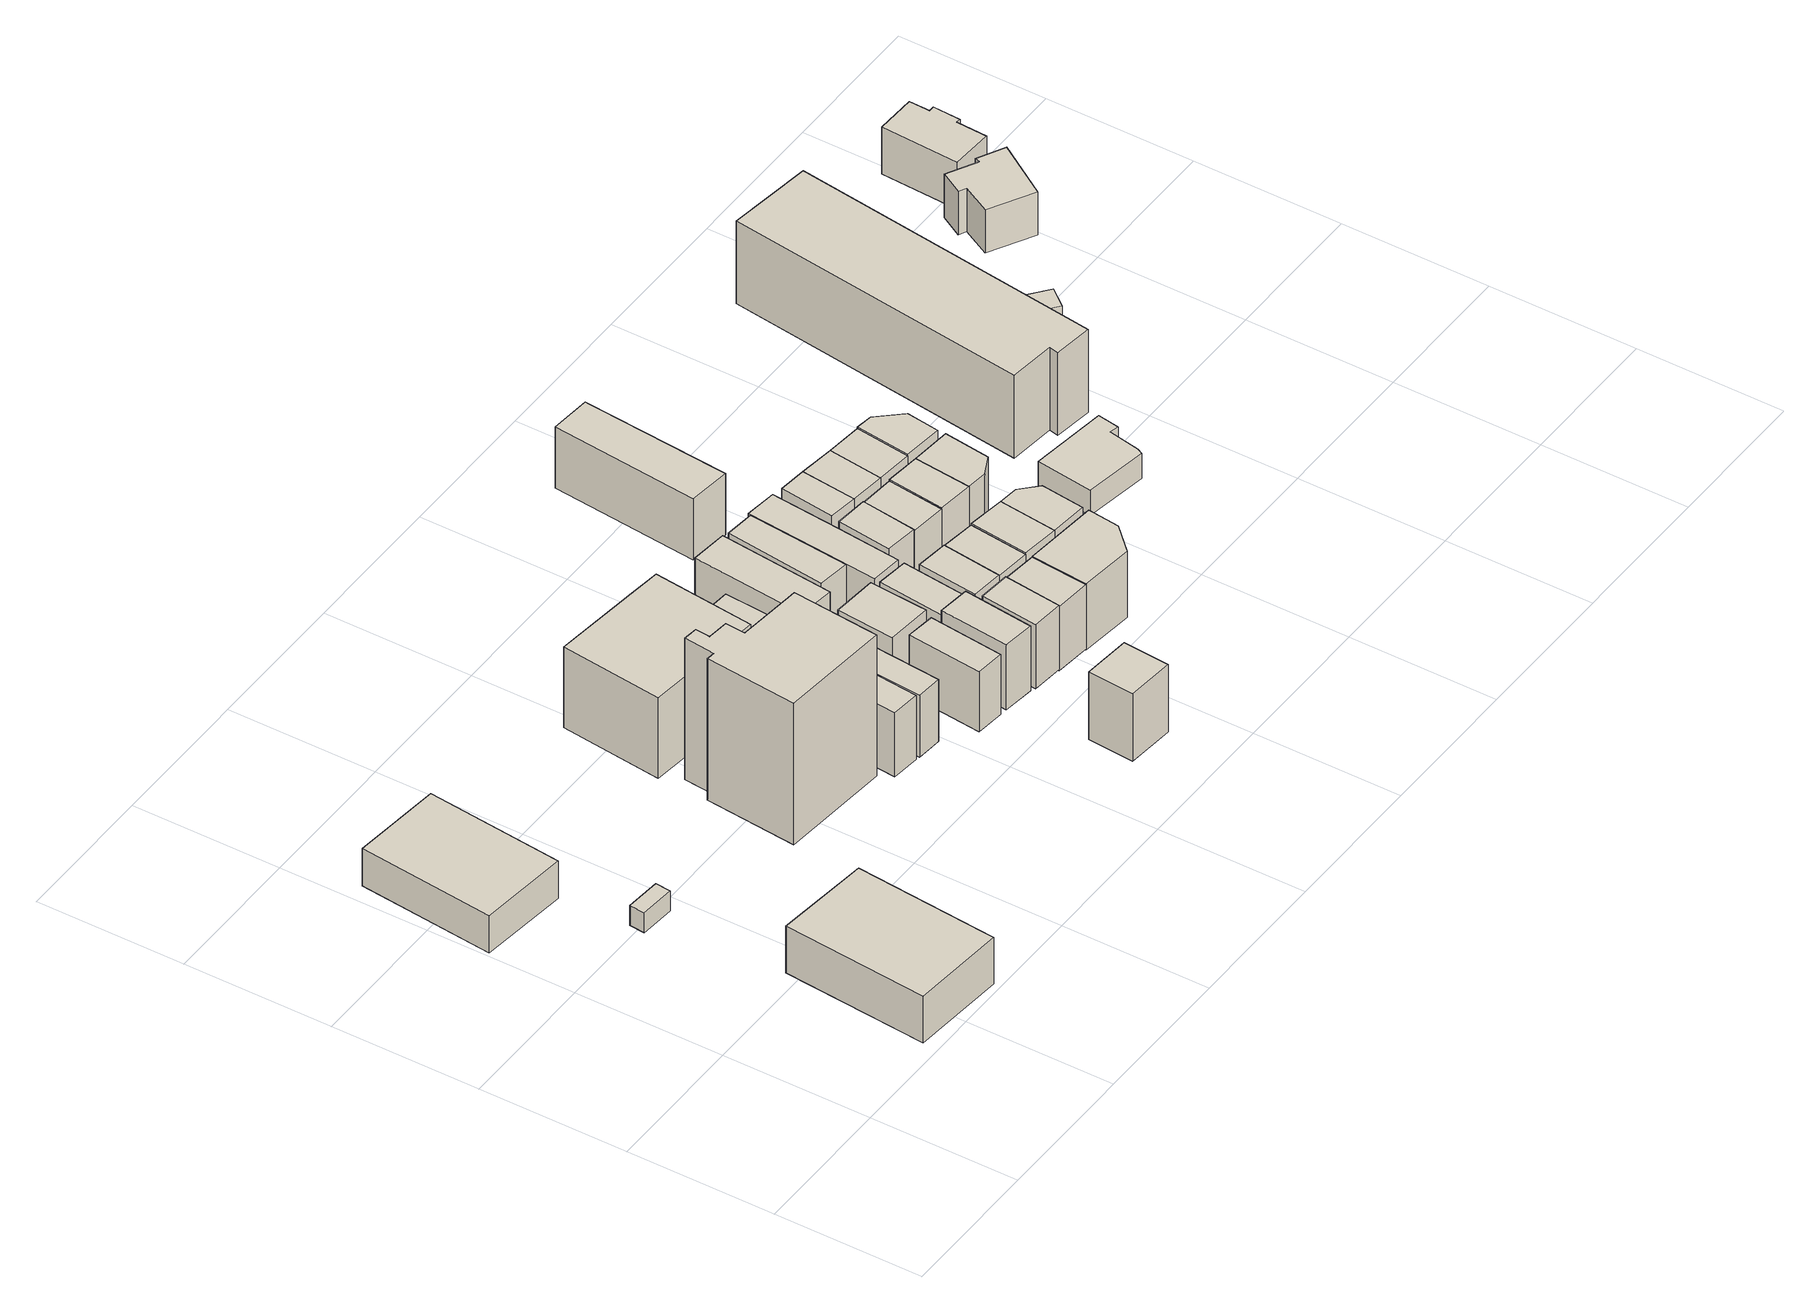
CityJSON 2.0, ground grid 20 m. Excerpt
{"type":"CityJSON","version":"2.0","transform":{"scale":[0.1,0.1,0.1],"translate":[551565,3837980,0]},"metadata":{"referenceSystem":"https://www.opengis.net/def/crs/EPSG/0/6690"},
"CityObjects":{
"building1":{"type":"Building","attributes":{"計測周辺長":65.6,"1/2500図郭":51,"区名":"城東区","町丁目名称":"諏訪３丁目","街区番号":15,"class":"3001","usage":"441","measuredHeight":7,"storeysAboveGround":2,"BuildingDetailAttribute.buildingRoofEdgeArea":257.88,"BuildingDetailAttribute.buildingStructureType":"610","BuildingDetailAttribute.buildingStructureOrgType":"2","BuildingDetailAttribute.detailedUsage":"1510","BuildingDetailAttribute.specifiedBuildingCoverageRate":0.8,"BuildingDetailAttribute.surveyYear":2017,"BuildingRiverFloodingRiskAttribute.description":"11","BuildingRiverFloodingRiskAttribute.rank":"1","BuildingRiverFloodingRiskAttribute.depth":0.254,"BuildingRiverFloodingRiskAttribute.adminType":"2","BuildingRiverFloodingRiskAttribute.scale":"2","BuildingRiverFloodingRiskAttribute.duration":0,"BuildingIDAttribute.prefecture":"27","BuildingIDAttribute.city":"27118"},"geometry":[{"type":"Solid","lod":"1","boundaries":[[[[0,1,2,3]],[[2,4,5,3]],[[1,6,4,2]],[[0,7,6,1]],[[3,5,7,0]],[[4,6,7,5]]]]}]},
"building2":{"type":"Building","attributes":{"計測周辺長":61.99,"1/2500図郭":51,"区名":"城東区","町丁目名称":"諏訪３丁目","街区番号":15,"class":"3001","usage":"431","measuredHeight":5.6,"storeysAboveGround":1,"BuildingDetailAttribute.buildingRoofEdgeArea":230.19,"BuildingDetailAttribute.buildingStructureType":"610","BuildingDetailAttribute.buildingStructureOrgType":"2","BuildingDetailAttribute.detailedUsage":"1740","BuildingDetailAttribute.specifiedBuildingCoverageRate":0.8,"BuildingDetailAttribute.surveyYear":2017,"BuildingRiverFloodingRiskAttribute.description":"11","BuildingRiverFloodingRiskAttribute.rank":"1","BuildingRiverFloodingRiskAttribute.depth":0.116,"BuildingRiverFloodingRiskAttribute.adminType":"2","BuildingRiverFloodingRiskAttribute.scale":"2","BuildingRiverFloodingRiskAttribute.duration":0,"BuildingIDAttribute.prefecture":"27","BuildingIDAttribute.city":"27118"},"geometry":[{"type":"Solid","lod":"1","boundaries":[[[[8,9,10,11]],[[10,12,13,11]],[[9,14,12,10]],[[8,15,14,9]],[[11,13,15,8]],[[12,14,15,13]]]]}]},
"building3":{"type":"Building","attributes":{"class":"3001","BuildingDetailAttribute.specifiedBuildingCoverageRate":0.8,"BuildingDetailAttribute.surveyYear":2017,"BuildingRiverFloodingRiskAttribute.description":"11","BuildingRiverFloodingRiskAttribute.rank":"1","BuildingRiverFloodingRiskAttribute.depth":0.124,"BuildingRiverFloodingRiskAttribute.adminType":"2","BuildingRiverFloodingRiskAttribute.scale":"2","BuildingRiverFloodingRiskAttribute.duration":0,"BuildingIDAttribute.prefecture":"27","BuildingIDAttribute.city":"27118"},"geometry":[{"type":"Solid","lod":"1","boundaries":[[[[16,17,18,19]],[[18,20,21,19]],[[17,22,20,18]],[[16,23,22,17]],[[19,21,23,16]],[[20,22,23,21]]]]}]},
"building4":{"type":"Building","attributes":{"計測周辺長":64.06,"1/2500図郭":51,"区名":"城東区","町丁目名称":"諏訪３丁目","街区番号":15,"class":"3002","usage":"412","measuredHeight":21.2,"storeysAboveGround":7,"BuildingDetailAttribute.buildingRoofEdgeArea":201.26,"BuildingDetailAttribute.buildingStructureType":"603","BuildingDetailAttribute.buildingStructureOrgType":"3","BuildingDetailAttribute.detailedUsage":"1130","BuildingDetailAttribute.specifiedBuildingCoverageRate":0.8,"BuildingDetailAttribute.surveyYear":2017,"BuildingRiverFloodingRiskAttribute.description":"11","BuildingRiverFloodingRiskAttribute.rank":"1","BuildingRiverFloodingRiskAttribute.depth":0.154,"BuildingRiverFloodingRiskAttribute.adminType":"2","BuildingRiverFloodingRiskAttribute.scale":"2","BuildingRiverFloodingRiskAttribute.duration":0,"BuildingIDAttribute.prefecture":"27","BuildingIDAttribute.city":"27118"},"geometry":[{"type":"Solid","lod":"1","boundaries":[[[[24,25,26,27,28,29,30,31,32,33,34,35]],[[34,36,37,35]],[[33,38,36,34]],[[32,39,38,33]],[[31,40,39,32]],[[30,41,40,31]],[[29,42,41,30]],[[28,43,42,29]],[[27,44,43,28]],[[26,45,44,27]],[[25,46,45,26]],[[24,47,46,25]],[[35,37,47,24]],[[36,38,39,40,41,42,43,44,45,46,47,37]]]]}]},
"building5":{"type":"Building","attributes":{"計測周辺長":60.99,"1/2500図郭":51,"区名":"城東区","町丁目名称":"諏訪３丁目","街区番号":15,"class":"3001","usage":"401","measuredHeight":12.2,"storeysAboveGround":3,"BuildingDetailAttribute.buildingRoofEdgeArea":230.72,"BuildingDetailAttribute.buildingStructureType":"610","BuildingDetailAttribute.buildingStructureOrgType":"2","BuildingDetailAttribute.detailedUsage":"1370","BuildingDetailAttribute.specifiedBuildingCoverageRate":0.8,"BuildingDetailAttribute.surveyYear":2017,"BuildingRiverFloodingRiskAttribute.description":"11","BuildingRiverFloodingRiskAttribute.rank":"1","BuildingRiverFloodingRiskAttribute.depth":0.145,"BuildingRiverFloodingRiskAttribute.adminType":"2","BuildingRiverFloodingRiskAttribute.scale":"2","BuildingRiverFloodingRiskAttribute.duration":0,"BuildingIDAttribute.prefecture":"27","BuildingIDAttribute.city":"27118"},"geometry":[{"type":"Solid","lod":"1","boundaries":[[[[48,49,50,51,52,53]],[[52,54,55,53]],[[51,56,54,52]],[[50,57,56,51]],[[49,58,57,50]],[[48,59,58,49]],[[53,55,59,48]],[[54,56,57,58,59,55]]]]}]},
"building6":{"type":"Building","attributes":{"計測周辺長":28.37,"1/2500図郭":52,"区名":"城東区","町丁目名称":"諏訪３丁目","街区番号":15,"class":"3001","usage":"411","measuredHeight":9.6,"storeysAboveGround":3,"BuildingDetailAttribute.buildingRoofEdgeArea":40.25,"BuildingDetailAttribute.buildingStructureType":"601","BuildingDetailAttribute.buildingStructureOrgType":"1","BuildingDetailAttribute.detailedUsage":"1110","BuildingDetailAttribute.specifiedBuildingCoverageRate":0.8,"BuildingDetailAttribute.surveyYear":2017,"BuildingRiverFloodingRiskAttribute.description":"11","BuildingRiverFloodingRiskAttribute.rank":"1","BuildingRiverFloodingRiskAttribute.depth":0.084,"BuildingRiverFloodingRiskAttribute.adminType":"2","BuildingRiverFloodingRiskAttribute.scale":"2","BuildingRiverFloodingRiskAttribute.duration":0,"BuildingIDAttribute.prefecture":"27","BuildingIDAttribute.city":"27118"},"geometry":[{"type":"Solid","lod":"1","boundaries":[[[[60,61,62,63,64]],[[63,65,66,64]],[[62,67,65,63]],[[61,68,67,62]],[[60,69,68,61]],[[64,66,69,60]],[[65,67,68,69,66]]]]}]},
"building7":{"type":"Building","attributes":{"計測周辺長":27.31,"1/2500図郭":52,"区名":"城東区","町丁目名称":"諏訪３丁目","街区番号":15,"class":"3001","usage":"411","measuredHeight":9.3,"storeysAboveGround":3,"BuildingDetailAttribute.buildingRoofEdgeArea":36.18,"BuildingDetailAttribute.buildingStructureType":"601","BuildingDetailAttribute.buildingStructureOrgType":"1","BuildingDetailAttribute.detailedUsage":"1110","BuildingDetailAttribute.specifiedBuildingCoverageRate":0.8,"BuildingDetailAttribute.surveyYear":2017,"BuildingRiverFloodingRiskAttribute.description":"11","BuildingRiverFloodingRiskAttribute.rank":"1","BuildingRiverFloodingRiskAttribute.depth":0.044,"BuildingRiverFloodingRiskAttribute.adminType":"2","BuildingRiverFloodingRiskAttribute.scale":"2","BuildingRiverFloodingRiskAttribute.duration":0,"BuildingIDAttribute.prefecture":"27","BuildingIDAttribute.city":"27118"},"geometry":[{"type":"Solid","lod":"1","boundaries":[[[[70,71,72,73]],[[72,74,75,73]],[[71,76,74,72]],[[70,77,76,71]],[[73,75,77,70]],[[74,76,77,75]]]]}]},
"building8":{"type":"Building","attributes":{"計測周辺長":27.11,"1/2500図郭":52,"区名":"城東区","町丁目名称":"諏訪３丁目","街区番号":15,"class":"3001","usage":"411","measuredHeight":9.4,"storeysAboveGround":3,"BuildingDetailAttribute.buildingRoofEdgeArea":43.58,"BuildingDetailAttribute.buildingStructureType":"601","BuildingDetailAttribute.buildingStructureOrgType":"1","BuildingDetailAttribute.detailedUsage":"1110","BuildingDetailAttribute.specifiedBuildingCoverageRate":0.8,"BuildingDetailAttribute.surveyYear":2017,"BuildingRiverFloodingRiskAttribute.description":"11","BuildingRiverFloodingRiskAttribute.rank":"1","BuildingRiverFloodingRiskAttribute.depth":0.064,"BuildingRiverFloodingRiskAttribute.adminType":"2","BuildingRiverFloodingRiskAttribute.scale":"2","BuildingRiverFloodingRiskAttribute.duration":0,"BuildingIDAttribute.prefecture":"27","BuildingIDAttribute.city":"27118"},"geometry":[{"type":"Solid","lod":"1","boundaries":[[[[78,79,80,81,82]],[[81,83,84,82]],[[80,85,83,81]],[[79,86,85,80]],[[78,87,86,79]],[[82,84,87,78]],[[83,85,86,87,84]]]]}]},
"building9":{"type":"Building","attributes":{"class":"3002","measuredHeight":7,"BuildingDetailAttribute.specifiedBuildingCoverageRate":0.8,"BuildingDetailAttribute.surveyYear":2017,"BuildingRiverFloodingRiskAttribute.description":"11","BuildingRiverFloodingRiskAttribute.rank":"1","BuildingRiverFloodingRiskAttribute.depth":0.225,"BuildingRiverFloodingRiskAttribute.adminType":"2","BuildingRiverFloodingRiskAttribute.scale":"2","BuildingRiverFloodingRiskAttribute.duration":0,"BuildingIDAttribute.prefecture":"27","BuildingIDAttribute.city":"27118"},"geometry":[{"type":"Solid","lod":"1","boundaries":[[[[88,89,90,91]],[[90,92,93,91]],[[89,94,92,90]],[[88,95,94,89]],[[91,93,95,88]],[[92,94,95,93]]]]}]},
"building10":{"type":"Building","attributes":{"計測周辺長":28.29,"1/2500図郭":52,"区名":"城東区","町丁目名称":"諏訪３丁目","街区番号":15,"class":"3001","usage":"411","measuredHeight":9.1,"storeysAboveGround":3,"BuildingDetailAttribute.buildingRoofEdgeArea":40.27,"BuildingDetailAttribute.buildingStructureType":"601","BuildingDetailAttribute.buildingStructureOrgType":"1","BuildingDetailAttribute.detailedUsage":"1110","BuildingDetailAttribute.specifiedBuildingCoverageRate":0.8,"BuildingDetailAttribute.surveyYear":2017,"BuildingRiverFloodingRiskAttribute.description":"11","BuildingRiverFloodingRiskAttribute.rank":"1","BuildingRiverFloodingRiskAttribute.depth":0.123,"BuildingRiverFloodingRiskAttribute.adminType":"2","BuildingRiverFloodingRiskAttribute.scale":"2","BuildingRiverFloodingRiskAttribute.duration":0,"BuildingIDAttribute.prefecture":"27","BuildingIDAttribute.city":"27118"},"geometry":[{"type":"Solid","lod":"1","boundaries":[[[[96,97,98,99]],[[98,100,101,99]],[[97,102,100,98]],[[96,103,102,97]],[[99,101,103,96]],[[100,102,103,101]]]]}]},
"building11":{"type":"Building","attributes":{"計測周辺長":25.83,"1/2500図郭":52,"区名":"城東区","町丁目名称":"諏訪３丁目","街区番号":15,"class":"3001","usage":"411","measuredHeight":10.1,"storeysAboveGround":3,"BuildingDetailAttribute.buildingRoofEdgeArea":41.7,"BuildingDetailAttribute.buildingStructureType":"601","BuildingDetailAttribute.buildingStructureOrgType":"1","BuildingDetailAttribute.detailedUsage":"1110","BuildingDetailAttribute.specifiedBuildingCoverageRate":0.8,"BuildingDetailAttribute.surveyYear":2017,"BuildingRiverFloodingRiskAttribute.description":"2","BuildingRiverFloodingRiskAttribute.rank":"2","BuildingRiverFloodingRiskAttribute.depth":2.04,"BuildingRiverFloodingRiskAttribute.adminType":"1","BuildingRiverFloodingRiskAttribute.scale":"2","BuildingRiverFloodingRiskAttribute.duration":104.45,"BuildingIDAttribute.prefecture":"27","BuildingIDAttribute.city":"27118"},"geometry":[{"type":"Solid","lod":"1","boundaries":[[[[104,105,106,107]],[[106,108,109,107]],[[105,110,108,106]],[[104,111,110,105]],[[107,109,111,104]],[[108,110,111,109]]]]}]},
"building12":{"type":"Building","attributes":{"計測周辺長":28.19,"1/2500図郭":52,"区名":"城東区","町丁目名称":"諏訪３丁目","街区番号":15,"class":"3001","usage":"411","measuredHeight":9.3,"storeysAboveGround":3,"BuildingDetailAttribute.buildingRoofEdgeArea":48.94,"BuildingDetailAttribute.buildingStructureType":"601","BuildingDetailAttribute.buildingStructureOrgType":"1","BuildingDetailAttribute.detailedUsage":"1110","BuildingDetailAttribute.specifiedBuildingCoverageRate":0.8,"BuildingDetailAttribute.surveyYear":2017,"BuildingRiverFloodingRiskAttribute.description":"11","BuildingRiverFloodingRiskAttribute.rank":"1","BuildingRiverFloodingRiskAttribute.depth":0.144,"BuildingRiverFloodingRiskAttribute.adminType":"2","BuildingRiverFloodingRiskAttribute.scale":"2","BuildingRiverFloodingRiskAttribute.duration":0,"BuildingIDAttribute.prefecture":"27","BuildingIDAttribute.city":"27118"},"geometry":[{"type":"Solid","lod":"1","boundaries":[[[[112,113,114,115]],[[114,116,117,115]],[[113,118,116,114]],[[112,119,118,113]],[[115,117,119,112]],[[116,118,119,117]]]]}]},
"building13":{"type":"Building","attributes":{"計測周辺長":27.22,"1/2500図郭":52,"区名":"城東区","町丁目名称":"諏訪３丁目","街区番号":15,"class":"3001","usage":"411","measuredHeight":9.7,"storeysAboveGround":3,"BuildingDetailAttribute.buildingRoofEdgeArea":39.97,"BuildingDetailAttribute.buildingStructureType":"601","BuildingDetailAttribute.buildingStructureOrgType":"1","BuildingDetailAttribute.detailedUsage":"1110","BuildingDetailAttribute.specifiedBuildingCoverageRate":0.8,"BuildingDetailAttribute.surveyYear":2017,"BuildingRiverFloodingRiskAttribute.description":"11","BuildingRiverFloodingRiskAttribute.rank":"1","BuildingRiverFloodingRiskAttribute.depth":0.062,"BuildingRiverFloodingRiskAttribute.adminType":"2","BuildingRiverFloodingRiskAttribute.scale":"2","BuildingRiverFloodingRiskAttribute.duration":0,"BuildingIDAttribute.prefecture":"27","BuildingIDAttribute.city":"27118"},"geometry":[{"type":"Solid","lod":"1","boundaries":[[[[120,121,122,123]],[[122,124,125,123]],[[121,126,124,122]],[[120,127,126,121]],[[123,125,127,120]],[[124,126,127,125]]]]}]},
"building14":{"type":"Building","attributes":{"計測周辺長":37.67,"1/2500図郭":52,"区名":"城東区","町丁目名称":"諏訪３丁目","街区番号":15,"class":"3002","usage":"411","measuredHeight":9.4,"storeysAboveGround":3,"BuildingDetailAttribute.buildingRoofEdgeArea":62.25,"BuildingDetailAttribute.buildingStructureType":"610","BuildingDetailAttribute.buildingStructureOrgType":"2","BuildingDetailAttribute.detailedUsage":"1110","BuildingDetailAttribute.specifiedBuildingCoverageRate":0.8,"BuildingDetailAttribute.surveyYear":2017,"BuildingRiverFloodingRiskAttribute.description":"11","BuildingRiverFloodingRiskAttribute.rank":"1","BuildingRiverFloodingRiskAttribute.depth":0.165,"BuildingRiverFloodingRiskAttribute.adminType":"2","BuildingRiverFloodingRiskAttribute.scale":"2","BuildingRiverFloodingRiskAttribute.duration":0,"BuildingIDAttribute.prefecture":"27","BuildingIDAttribute.city":"27118"},"geometry":[{"type":"Solid","lod":"1","boundaries":[[[[128,129,130,131]],[[130,132,133,131]],[[129,134,132,130]],[[128,135,134,129]],[[131,133,135,128]],[[132,134,135,133]]]]}]},
"building15":{"type":"Building","attributes":{"計測周辺長":27.12,"1/2500図郭":52,"区名":"城東区","町丁目名称":"諏訪３丁目","街区番号":15,"class":"3001","usage":"411","measuredHeight":9.2,"storeysAboveGround":3,"BuildingDetailAttribute.buildingRoofEdgeArea":39.74,"BuildingDetailAttribute.buildingStructureType":"601","BuildingDetailAttribute.buildingStructureOrgType":"1","BuildingDetailAttribute.detailedUsage":"1110","BuildingDetailAttribute.specifiedBuildingCoverageRate":0.8,"BuildingDetailAttribute.surveyYear":2017,"BuildingRiverFloodingRiskAttribute.description":"11","BuildingRiverFloodingRiskAttribute.rank":"1","BuildingRiverFloodingRiskAttribute.depth":0.173,"BuildingRiverFloodingRiskAttribute.adminType":"2","BuildingRiverFloodingRiskAttribute.scale":"2","BuildingRiverFloodingRiskAttribute.duration":0,"BuildingIDAttribute.prefecture":"27","BuildingIDAttribute.city":"27118"},"geometry":[{"type":"Solid","lod":"1","boundaries":[[[[136,137,138,139]],[[138,140,141,139]],[[137,142,140,138]],[[136,143,142,137]],[[139,141,143,136]],[[140,142,143,141]]]]}]},
"building16":{"type":"Building","attributes":{"計測周辺長":24.31,"1/2500図郭":52,"区名":"城東区","町丁目名称":"諏訪３丁目","街区番号":15,"class":"3001","usage":"411","measuredHeight":9.7,"storeysAboveGround":3,"BuildingDetailAttribute.buildingRoofEdgeArea":33.65,"BuildingDetailAttribute.buildingStructureType":"601","BuildingDetailAttribute.buildingStructureOrgType":"1","BuildingDetailAttribute.detailedUsage":"1110","BuildingDetailAttribute.specifiedBuildingCoverageRate":0.8,"BuildingDetailAttribute.surveyYear":2017,"BuildingRiverFloodingRiskAttribute.description":"11","BuildingRiverFloodingRiskAttribute.rank":"1","BuildingRiverFloodingRiskAttribute.depth":0.02,"BuildingRiverFloodingRiskAttribute.adminType":"2","BuildingRiverFloodingRiskAttribute.scale":"2","BuildingRiverFloodingRiskAttribute.duration":0,"BuildingIDAttribute.prefecture":"27","BuildingIDAttribute.city":"27118"},"geometry":[{"type":"Solid","lod":"1","boundaries":[[[[144,145,146,147]],[[146,148,149,147]],[[145,150,148,146]],[[144,151,150,145]],[[147,149,151,144]],[[148,150,151,149]]]]}]},
"building17":{"type":"Building","attributes":{"計測周辺長":37.28,"1/2500図郭":52,"区名":"城東区","町丁目名称":"諏訪３丁目","街区番号":15,"class":"3002","usage":"411","measuredHeight":9.8,"storeysAboveGround":3,"BuildingDetailAttribute.buildingRoofEdgeArea":67.44,"BuildingDetailAttribute.buildingStructureType":"610","BuildingDetailAttribute.buildingStructureOrgType":"2","BuildingDetailAttribute.detailedUsage":"1110","BuildingDetailAttribute.specifiedBuildingCoverageRate":0.8,"BuildingDetailAttribute.surveyYear":2017,"BuildingRiverFloodingRiskAttribute.description":"11","BuildingRiverFloodingRiskAttribute.rank":"1","BuildingRiverFloodingRiskAttribute.depth":0.194,"BuildingRiverFloodingRiskAttribute.adminType":"2","BuildingRiverFloodingRiskAttribute.scale":"2","BuildingRiverFloodingRiskAttribute.duration":0,"BuildingIDAttribute.prefecture":"27","BuildingIDAttribute.city":"27118"},"geometry":[{"type":"Solid","lod":"1","boundaries":[[[[152,153,154,155,156]],[[155,157,158,156]],[[154,159,157,155]],[[153,160,159,154]],[[152,161,160,153]],[[156,158,161,152]],[[157,159,160,161,158]]]]}]},
"building18":{"type":"Building","attributes":{"計測周辺長":25.11,"1/2500図郭":52,"区名":"城東区","町丁目名称":"諏訪３丁目","街区番号":15,"class":"3001","usage":"411","measuredHeight":9.5,"storeysAboveGround":3,"BuildingDetailAttribute.buildingRoofEdgeArea":35.81,"BuildingDetailAttribute.buildingStructureType":"601","BuildingDetailAttribute.buildingStructureOrgType":"1","BuildingDetailAttribute.detailedUsage":"1110","BuildingDetailAttribute.specifiedBuildingCoverageRate":0.8,"BuildingDetailAttribute.surveyYear":2017,"BuildingRiverFloodingRiskAttribute.description":"11","BuildingRiverFloodingRiskAttribute.rank":"1","BuildingRiverFloodingRiskAttribute.depth":0.173,"BuildingRiverFloodingRiskAttribute.adminType":"2","BuildingRiverFloodingRiskAttribute.scale":"2","BuildingRiverFloodingRiskAttribute.duration":0,"BuildingIDAttribute.prefecture":"27","BuildingIDAttribute.city":"27118"},"geometry":[{"type":"Solid","lod":"1","boundaries":[[[[162,163,164,165]],[[164,166,167,165]],[[163,168,166,164]],[[162,169,168,163]],[[165,167,169,162]],[[166,168,169,167]]]]}]},
"building19":{"type":"Building","attributes":{"計測周辺長":25.52,"1/2500図郭":52,"区名":"城東区","町丁目名称":"諏訪３丁目","街区番号":15,"class":"3001","usage":"411","measuredHeight":9.6,"storeysAboveGround":3,"BuildingDetailAttribute.buildingRoofEdgeArea":38.45,"BuildingDetailAttribute.buildingStructureType":"601","BuildingDetailAttribute.buildingStructureOrgType":"1","BuildingDetailAttribute.detailedUsage":"1110","BuildingDetailAttribute.specifiedBuildingCoverageRate":0.8,"BuildingDetailAttribute.surveyYear":2017,"BuildingRiverFloodingRiskAttribute.description":"11","BuildingRiverFloodingRiskAttribute.rank":"1","BuildingRiverFloodingRiskAttribute.depth":0.109,"BuildingRiverFloodingRiskAttribute.adminType":"2","BuildingRiverFloodingRiskAttribute.scale":"2","BuildingRiverFloodingRiskAttribute.duration":0,"BuildingIDAttribute.prefecture":"27","BuildingIDAttribute.city":"27118"},"geometry":[{"type":"Solid","lod":"1","boundaries":[[[[170,171,172,173]],[[172,174,175,173]],[[171,176,174,172]],[[170,177,176,171]],[[173,175,177,170]],[[174,176,177,175]]]]}]},
"building20":{"type":"Building","attributes":{"計測周辺長":27.54,"1/2500図郭":52,"区名":"城東区","町丁目名称":"諏訪３丁目","街区番号":15,"class":"3001","usage":"411","measuredHeight":9.5,"storeysAboveGround":3,"BuildingDetailAttribute.buildingRoofEdgeArea":40.73,"BuildingDetailAttribute.buildingStructureType":"601","BuildingDetailAttribute.buildingStructureOrgType":"1","BuildingDetailAttribute.detailedUsage":"1110","BuildingDetailAttribute.specifiedBuildingCoverageRate":0.8,"BuildingDetailAttribute.surveyYear":2017,"BuildingRiverFloodingRiskAttribute.description":"11","BuildingRiverFloodingRiskAttribute.rank":"1","BuildingRiverFloodingRiskAttribute.depth":0.335,"BuildingRiverFloodingRiskAttribute.adminType":"2","BuildingRiverFloodingRiskAttribute.scale":"2","BuildingRiverFloodingRiskAttribute.duration":0,"BuildingIDAttribute.prefecture":"27","BuildingIDAttribute.city":"27118"},"geometry":[{"type":"Solid","lod":"1","boundaries":[[[[178,179,180,181,182,183]],[[182,184,185,183]],[[181,186,184,182]],[[180,187,186,181]],[[179,188,187,180]],[[178,189,188,179]],[[183,185,189,178]],[[184,186,187,188,189,185]]]]}]},
"building21":{"type":"Building","attributes":{"計測周辺長":25.75,"1/2500図郭":52,"区名":"城東区","町丁目名称":"諏訪３丁目","街区番号":15,"class":"3001","usage":"411","measuredHeight":9.4,"storeysAboveGround":3,"BuildingDetailAttribute.buildingRoofEdgeArea":38.69,"BuildingDetailAttribute.buildingStructureType":"601","BuildingDetailAttribute.buildingStructureOrgType":"1","BuildingDetailAttribute.detailedUsage":"1110","BuildingDetailAttribute.specifiedBuildingCoverageRate":0.8,"BuildingDetailAttribute.surveyYear":2017,"BuildingRiverFloodingRiskAttribute.description":"11","BuildingRiverFloodingRiskAttribute.rank":"1","BuildingRiverFloodingRiskAttribute.depth":0.233,"BuildingRiverFloodingRiskAttribute.adminType":"2","BuildingRiverFloodingRiskAttribute.scale":"2","BuildingRiverFloodingRiskAttribute.duration":0,"BuildingIDAttribute.prefecture":"27","BuildingIDAttribute.city":"27118"},"geometry":[{"type":"Solid","lod":"1","boundaries":[[[[190,191,192,193]],[[192,194,195,193]],[[191,196,194,192]],[[190,197,196,191]],[[193,195,197,190]],[[194,196,197,195]]]]}]},
"building22":{"type":"Building","attributes":{"計測周辺長":23.82,"1/2500図郭":52,"区名":"城東区","町丁目名称":"諏訪３丁目","街区番号":15,"class":"3001","usage":"411","measuredHeight":9.5,"storeysAboveGround":3,"BuildingDetailAttribute.buildingRoofEdgeArea":33.07,"BuildingDetailAttribute.buildingStructureType":"601","BuildingDetailAttribute.buildingStructureOrgType":"1","BuildingDetailAttribute.detailedUsage":"1110","BuildingDetailAttribute.specifiedBuildingCoverageRate":0.8,"BuildingDetailAttribute.surveyYear":2017,"BuildingRiverFloodingRiskAttribute.description":"11","BuildingRiverFloodingRiskAttribute.rank":"1","BuildingRiverFloodingRiskAttribute.depth":0.344,"BuildingRiverFloodingRiskAttribute.adminType":"2","BuildingRiverFloodingRiskAttribute.scale":"2","BuildingRiverFloodingRiskAttribute.duration":3.48,"BuildingIDAttribute.prefecture":"27","BuildingIDAttribute.city":"27118"},"geometry":[{"type":"Solid","lod":"1","boundaries":[[[[198,199,200,201]],[[200,202,203,201]],[[199,204,202,200]],[[198,205,204,199]],[[201,203,205,198]],[[202,204,205,203]]]]}]},
"building23":{"type":"Building","attributes":{"計測周辺長":34.44,"1/2500図郭":52,"区名":"城東区","町丁目名称":"諏訪３丁目","街区番号":15,"class":"3001","usage":"411","measuredHeight":9.8,"storeysAboveGround":3,"BuildingDetailAttribute.buildingRoofEdgeArea":75.65,"BuildingDetailAttribute.buildingStructureType":"601","BuildingDetailAttribute.buildingStructureOrgType":"1","BuildingDetailAttribute.detailedUsage":"1110","BuildingDetailAttribute.specifiedBuildingCoverageRate":0.8,"BuildingDetailAttribute.surveyYear":2017,"BuildingRiverFloodingRiskAttribute.description":"11","BuildingRiverFloodingRiskAttribute.rank":"1","BuildingRiverFloodingRiskAttribute.depth":0.227,"BuildingRiverFloodingRiskAttribute.adminType":"2","BuildingRiverFloodingRiskAttribute.scale":"2","BuildingRiverFloodingRiskAttribute.duration":0,"BuildingIDAttribute.prefecture":"27","BuildingIDAttribute.city":"27118"},"geometry":[{"type":"Solid","lod":"1","boundaries":[[[[206,207,208,209,210]],[[209,211,212,210]],[[208,213,211,209]],[[207,214,213,208]],[[206,215,214,207]],[[210,212,215,206]],[[211,213,214,215,212]]]]}]},
"building24":{"type":"Building","attributes":{"計測周辺長":22.68,"1/2500図郭":52,"区名":"城東区","町丁目名称":"諏訪３丁目","街区番号":15,"class":"3001","usage":"411","measuredHeight":9.4,"storeysAboveGround":3,"BuildingDetailAttribute.buildingRoofEdgeArea":28.82,"BuildingDetailAttribute.buildingStructureType":"601","BuildingDetailAttribute.buildingStructureOrgType":"1","BuildingDetailAttribute.detailedUsage":"1110","BuildingDetailAttribute.specifiedBuildingCoverageRate":0.8,"BuildingDetailAttribute.surveyYear":2017,"BuildingRiverFloodingRiskAttribute.description":"11","BuildingRiverFloodingRiskAttribute.rank":"1","BuildingRiverFloodingRiskAttribute.depth":0.455,"BuildingRiverFloodingRiskAttribute.adminType":"2","BuildingRiverFloodingRiskAttribute.scale":"2","BuildingRiverFloodingRiskAttribute.duration":3.48,"BuildingIDAttribute.prefecture":"27","BuildingIDAttribute.city":"27118"},"geometry":[{"type":"Solid","lod":"1","boundaries":[[[[216,217,218,219]],[[218,220,221,219]],[[217,222,220,218]],[[216,223,222,217]],[[219,221,223,216]],[[220,222,223,221]]]]}]},
"building25":{"type":"Building","attributes":{"計測周辺長":26.37,"1/2500図郭":52,"区名":"城東区","町丁目名称":"諏訪３丁目","街区番号":15,"class":"3001","usage":"411","measuredHeight":9.7,"storeysAboveGround":3,"BuildingDetailAttribute.buildingRoofEdgeArea":41.49,"BuildingDetailAttribute.buildingStructureType":"601","BuildingDetailAttribute.buildingStructureOrgType":"1","BuildingDetailAttribute.detailedUsage":"1110","BuildingDetailAttribute.specifiedBuildingCoverageRate":0.8,"BuildingDetailAttribute.surveyYear":2017,"BuildingRiverFloodingRiskAttribute.description":"11","BuildingRiverFloodingRiskAttribute.rank":"1","BuildingRiverFloodingRiskAttribute.depth":0.312,"BuildingRiverFloodingRiskAttribute.adminType":"2","BuildingRiverFloodingRiskAttribute.scale":"2","BuildingRiverFloodingRiskAttribute.duration":0,"BuildingIDAttribute.prefecture":"27","BuildingIDAttribute.city":"27118"},"geometry":[{"type":"Solid","lod":"1","boundaries":[[[[224,225,191,190]],[[191,226,227,190]],[[225,228,226,191]],[[224,229,228,225]],[[190,227,229,224]],[[226,228,229,227]]]]}]},
"building26":{"type":"Building","attributes":{"計測周辺長":25.01,"1/2500図郭":52,"区名":"城東区","町丁目名称":"諏訪３丁目","街区番号":15,"class":"3001","usage":"411","measuredHeight":9.4,"storeysAboveGround":3,"BuildingDetailAttribute.buildingRoofEdgeArea":37.18,"BuildingDetailAttribute.buildingStructureType":"601","BuildingDetailAttribute.buildingStructureOrgType":"1","BuildingDetailAttribute.detailedUsage":"1110","BuildingDetailAttribute.specifiedBuildingCoverageRate":0.8,"BuildingDetailAttribute.surveyYear":2017,"BuildingRiverFloodingRiskAttribute.description":"11","BuildingRiverFloodingRiskAttribute.rank":"1","BuildingRiverFloodingRiskAttribute.depth":0.464,"BuildingRiverFloodingRiskAttribute.adminType":"2","BuildingRiverFloodingRiskAttribute.scale":"2","BuildingRiverFloodingRiskAttribute.duration":3.48,"BuildingIDAttribute.prefecture":"27","BuildingIDAttribute.city":"27118"},"geometry":[{"type":"Solid","lod":"1","boundaries":[[[[230,201,200,231]],[[200,232,233,231]],[[201,234,232,200]],[[230,235,234,201]],[[231,233,235,230]],[[232,234,235,233]]]]}]},
"building27":{"type":"Building","attributes":{"計測周辺長":51.8,"1/2500図郭":52,"区名":"城東区","町丁目名称":"諏訪３丁目","街区番号":16,"class":"3002","usage":"412","measuredHeight":9.2,"storeysAboveGround":3,"BuildingDetailAttribute.buildingRoofEdgeArea":114.53,"BuildingDetailAttribute.buildingStructureType":"610","BuildingDetailAttribute.buildingStructureOrgType":"2","BuildingDetailAttribute.detailedUsage":"1130","BuildingDetailAttribute.specifiedBuildingCoverageRate":0.8,"BuildingDetailAttribute.surveyYear":2017,"BuildingRiverFloodingRiskAttribute.description":"11","BuildingRiverFloodingRiskAttribute.rank":"1","BuildingRiverFloodingRiskAttribute.depth":0.49,"BuildingRiverFloodingRiskAttribute.adminType":"2","BuildingRiverFloodingRiskAttribute.scale":"2","BuildingRiverFloodingRiskAttribute.duration":0,"BuildingIDAttribute.prefecture":"27","BuildingIDAttribute.city":"27118"},"geometry":[{"type":"Solid","lod":"1","boundaries":[[[[236,237,238,239]],[[238,240,241,239]],[[237,242,240,238]],[[236,243,242,237]],[[239,241,243,236]],[[240,242,243,241]]]]}]},
"building28":{"type":"Building","attributes":{"計測周辺長":24.5,"1/2500図郭":52,"区名":"城東区","町丁目名称":"諏訪３丁目","街区番号":15,"class":"3001","usage":"411","measuredHeight":9.4,"storeysAboveGround":3,"BuildingDetailAttribute.buildingRoofEdgeArea":35.71,"BuildingDetailAttribute.buildingStructureType":"601","BuildingDetailAttribute.buildingStructureOrgType":"1","BuildingDetailAttribute.detailedUsage":"1110","BuildingDetailAttribute.specifiedBuildingCoverageRate":0.8,"BuildingDetailAttribute.surveyYear":2017,"BuildingRiverFloodingRiskAttribute.description":"11","BuildingRiverFloodingRiskAttribute.rank":"2","BuildingRiverFloodingRiskAttribute.depth":0.554,"BuildingRiverFloodingRiskAttribute.adminType":"2","BuildingRiverFloodingRiskAttribute.scale":"2","BuildingRiverFloodingRiskAttribute.duration":3.48,"BuildingIDAttribute.prefecture":"27","BuildingIDAttribute.city":"27118"},"geometry":[{"type":"Solid","lod":"1","boundaries":[[[[244,219,218,245]],[[218,220,246,245]],[[219,221,220,218]],[[244,247,221,219]],[[245,246,247,244]],[[220,221,247,246]]]]}]},
"building29":{"type":"Building","attributes":{"計測周辺長":24.85,"1/2500図郭":52,"区名":"城東区","町丁目名称":"諏訪３丁目","街区番号":15,"class":"3001","usage":"411","measuredHeight":9.8,"storeysAboveGround":3,"BuildingDetailAttribute.buildingRoofEdgeArea":38.34,"BuildingDetailAttribute.buildingStructureType":"601","BuildingDetailAttribute.buildingStructureOrgType":"1","BuildingDetailAttribute.detailedUsage":"1110","BuildingDetailAttribute.specifiedBuildingCoverageRate":0.8,"BuildingDetailAttribute.surveyYear":2017,"BuildingRiverFloodingRiskAttribute.description":"11","BuildingRiverFloodingRiskAttribute.rank":"1","BuildingRiverFloodingRiskAttribute.depth":0.472,"BuildingRiverFloodingRiskAttribute.adminType":"2","BuildingRiverFloodingRiskAttribute.scale":"2","BuildingRiverFloodingRiskAttribute.duration":0,"BuildingIDAttribute.prefecture":"27","BuildingIDAttribute.city":"27118"},"geometry":[{"type":"Solid","lod":"1","boundaries":[[[[248,249,250,251,252]],[[251,228,229,252]],[[250,253,228,251]],[[249,254,253,250]],[[248,255,254,249]],[[252,229,255,248]],[[228,253,254,255,229]]]]}]},
"building30":{"type":"Building","attributes":{"計測周辺長":25.1,"1/2500図郭":52,"区名":"城東区","町丁目名称":"諏訪３丁目","街区番号":15,"class":"3001","usage":"411","measuredHeight":9.7,"storeysAboveGround":3,"BuildingDetailAttribute.buildingRoofEdgeArea":37.16,"BuildingDetailAttribute.buildingStructureType":"601","BuildingDetailAttribute.buildingStructureOrgType":"1","BuildingDetailAttribute.detailedUsage":"1110","BuildingDetailAttribute.specifiedBuildingCoverageRate":0.8,"BuildingDetailAttribute.surveyYear":2017,"BuildingRiverFloodingRiskAttribute.description":"11","BuildingRiverFloodingRiskAttribute.rank":"1","BuildingRiverFloodingRiskAttribute.depth":0.464,"BuildingRiverFloodingRiskAttribute.adminType":"2","BuildingRiverFloodingRiskAttribute.scale":"2","BuildingRiverFloodingRiskAttribute.duration":3.48,"BuildingIDAttribute.prefecture":"27","BuildingIDAttribute.city":"27118"},"geometry":[{"type":"Solid","lod":"1","boundaries":[[[[256,257,258,259]],[[258,260,261,259]],[[257,262,260,258]],[[256,263,262,257]],[[259,261,263,256]],[[260,262,263,261]]]]}]},
"building31":{"type":"Building","attributes":{"計測周辺長":24.75,"1/2500図郭":52,"区名":"城東区","町丁目名称":"諏訪３丁目","街区番号":15,"class":"3001","usage":"411","measuredHeight":9.5,"storeysAboveGround":3,"BuildingDetailAttribute.buildingRoofEdgeArea":36.69,"BuildingDetailAttribute.buildingStructureType":"601","BuildingDetailAttribute.buildingStructureOrgType":"1","BuildingDetailAttribute.detailedUsage":"1110","BuildingDetailAttribute.specifiedBuildingCoverageRate":0.8,"BuildingDetailAttribute.surveyYear":2017,"BuildingRiverFloodingRiskAttribute.description":"11","BuildingRiverFloodingRiskAttribute.rank":"2","BuildingRiverFloodingRiskAttribute.depth":0.684,"BuildingRiverFloodingRiskAttribute.adminType":"2","BuildingRiverFloodingRiskAttribute.scale":"2","BuildingRiverFloodingRiskAttribute.duration":3.48,"BuildingIDAttribute.prefecture":"27","BuildingIDAttribute.city":"27118"},"geometry":[{"type":"Solid","lod":"1","boundaries":[[[[264,265,266,267]],[[266,246,268,267]],[[265,247,246,266]],[[264,269,247,265]],[[267,268,269,264]],[[246,247,269,268]]]]}]},
"building32":{"type":"Building","attributes":{"計測周辺長":25.65,"1/2500図郭":52,"区名":"城東区","町丁目名称":"諏訪３丁目","街区番号":15,"class":"3001","usage":"411","measuredHeight":9.8,"storeysAboveGround":3,"BuildingDetailAttribute.buildingRoofEdgeArea":41.34,"BuildingDetailAttribute.buildingStructureType":"601","BuildingDetailAttribute.buildingStructureOrgType":"1","BuildingDetailAttribute.detailedUsage":"1110","BuildingDetailAttribute.specifiedBuildingCoverageRate":0.8,"BuildingDetailAttribute.surveyYear":2017,"BuildingRiverFloodingRiskAttribute.description":"11","BuildingRiverFloodingRiskAttribute.rank":"2","BuildingRiverFloodingRiskAttribute.depth":0.653,"BuildingRiverFloodingRiskAttribute.adminType":"2","BuildingRiverFloodingRiskAttribute.scale":"2","BuildingRiverFloodingRiskAttribute.duration":3.48,"BuildingIDAttribute.prefecture":"27","BuildingIDAttribute.city":"27118"},"geometry":[{"type":"Solid","lod":"1","boundaries":[[[[270,271,272,273,274]],[[273,275,263,274]],[[272,276,275,273]],[[271,277,276,272]],[[270,261,277,271]],[[274,263,261,270]],[[275,276,277,261,263]]]]}]},
"building33":{"type":"Building","attributes":{"計測周辺長":24.06,"1/2500図郭":52,"区名":"城東区","町丁目名称":"諏訪３丁目","街区番号":15,"class":"3001","usage":"411","measuredHeight":9.7,"storeysAboveGround":3,"BuildingDetailAttribute.buildingRoofEdgeArea":36.25,"BuildingDetailAttribute.buildingStructureType":"601","BuildingDetailAttribute.buildingStructureOrgType":"1","BuildingDetailAttribute.detailedUsage":"1110","BuildingDetailAttribute.specifiedBuildingCoverageRate":0.8,"BuildingDetailAttribute.surveyYear":2017,"BuildingRiverFloodingRiskAttribute.description":"11","BuildingRiverFloodingRiskAttribute.rank":"2","BuildingRiverFloodingRiskAttribute.depth":0.684,"BuildingRiverFloodingRiskAttribute.adminType":"2","BuildingRiverFloodingRiskAttribute.scale":"2","BuildingRiverFloodingRiskAttribute.duration":3.48,"BuildingIDAttribute.prefecture":"27","BuildingIDAttribute.city":"27118"},"geometry":[{"type":"Solid","lod":"1","boundaries":[[[[267,278,279,280,264]],[[280,281,282,264]],[[279,283,281,280]],[[278,284,283,279]],[[267,285,284,278]],[[264,282,285,267]],[[281,283,284,285,282]]]]}]},
"building34":{"type":"Building","attributes":{"計測周辺長":37.46,"1/2500図郭":52,"区名":"城東区","町丁目名称":"諏訪３丁目","街区番号":17,"class":"3001","usage":"411","measuredHeight":3.8,"storeysAboveGround":1,"BuildingDetailAttribute.buildingRoofEdgeArea":80.95,"BuildingDetailAttribute.buildingStructureType":"601","BuildingDetailAttribute.buildingStructureOrgType":"1","BuildingDetailAttribute.detailedUsage":"1110","BuildingDetailAttribute.specifiedBuildingCoverageRate":0.8,"BuildingDetailAttribute.surveyYear":2017,"BuildingRiverFloodingRiskAttribute.description":"11","BuildingRiverFloodingRiskAttribute.rank":"1","BuildingRiverFloodingRiskAttribute.depth":0.49,"BuildingRiverFloodingRiskAttribute.adminType":"2","BuildingRiverFloodingRiskAttribute.scale":"2","BuildingRiverFloodingRiskAttribute.duration":0,"BuildingIDAttribute.prefecture":"27","BuildingIDAttribute.city":"27118"},"geometry":[{"type":"Solid","lod":"1","boundaries":[[[[286,287,288,289,290,291,292]],[[291,293,294,292]],[[290,295,293,291]],[[289,296,295,290]],[[288,297,296,289]],[[287,298,297,288]],[[286,299,298,287]],[[292,294,299,286]],[[293,295,296,297,298,299,294]]]]}]},
"building35":{"type":"Building","attributes":{"計測周辺長":108.83,"1/2500図郭":52,"区名":"城東区","町丁目名称":"諏訪３丁目","街区番号":17,"class":"3002","usage":"412","measuredHeight":12.4,"storeysAboveGround":4,"BuildingDetailAttribute.buildingRoofEdgeArea":487.12,"BuildingDetailAttribute.buildingStructureType":"603","BuildingDetailAttribute.buildingStructureOrgType":"3","BuildingDetailAttribute.detailedUsage":"1130","BuildingDetailAttribute.specifiedBuildingCoverageRate":0.8,"BuildingDetailAttribute.surveyYear":2017,"BuildingRiverFloodingRiskAttribute.description":"11","BuildingRiverFloodingRiskAttribute.rank":"1","BuildingRiverFloodingRiskAttribute.depth":0.065,"BuildingRiverFloodingRiskAttribute.adminType":"2","BuildingRiverFloodingRiskAttribute.scale":"2","BuildingRiverFloodingRiskAttribute.duration":0,"BuildingIDAttribute.prefecture":"27","BuildingIDAttribute.city":"27118"},"geometry":[{"type":"Solid","lod":"1","boundaries":[[[[300,301,302,303,304,305]],[[304,306,307,305]],[[303,308,306,304]],[[302,309,308,303]],[[301,310,309,302]],[[300,311,310,301]],[[305,307,311,300]],[[306,308,309,310,311,307]]]]}]},
"building36":{"type":"Building","attributes":{"計測周辺長":17.41,"1/2500図郭":52,"区名":"城東区","町丁目名称":"諏訪３丁目","街区番号":17,"class":"3001","usage":"412","storeysAboveGround":4,"BuildingDetailAttribute.buildingRoofEdgeArea":17.62,"BuildingDetailAttribute.buildingStructureType":"603","BuildingDetailAttribute.buildingStructureOrgType":"3","BuildingDetailAttribute.detailedUsage":"1130","BuildingDetailAttribute.specifiedBuildingCoverageRate":0.8,"BuildingDetailAttribute.surveyYear":2017,"BuildingRiverFloodingRiskAttribute.description":"11","BuildingRiverFloodingRiskAttribute.rank":"1","BuildingRiverFloodingRiskAttribute.depth":0.09,"BuildingRiverFloodingRiskAttribute.adminType":"2","BuildingRiverFloodingRiskAttribute.scale":"2","BuildingRiverFloodingRiskAttribute.duration":0,"BuildingIDAttribute.prefecture":"27","BuildingIDAttribute.city":"27118"},"geometry":[{"type":"Solid","lod":"1","boundaries":[[[[312,313,314,315]],[[314,316,317,315]],[[313,318,316,314]],[[312,319,318,313]],[[315,317,319,312]],[[316,318,319,317]]]]}]},
"building37":{"type":"Building","attributes":{"計測周辺長":25.54,"1/2500図郭":52,"区名":"城東区","町丁目名称":"諏訪３丁目","街区番号":17,"class":"3001","usage":"413","measuredHeight":6.4,"storeysAboveGround":2,"BuildingDetailAttribute.buildingRoofEdgeArea":32.36,"BuildingDetailAttribute.buildingStructureType":"601","BuildingDetailAttribute.buildingStructureOrgType":"1","BuildingDetailAttribute.detailedUsage":"1150","BuildingDetailAttribute.specifiedBuildingCoverageRate":0.8,"BuildingDetailAttribute.surveyYear":2017,"BuildingRiverFloodingRiskAttribute.description":"11","BuildingRiverFloodingRiskAttribute.rank":"1","BuildingRiverFloodingRiskAttribute.depth":0.084,"BuildingRiverFloodingRiskAttribute.adminType":"2","BuildingRiverFloodingRiskAttribute.scale":"2","BuildingRiverFloodingRiskAttribute.duration":0,"BuildingIDAttribute.prefecture":"27","BuildingIDAttribute.city":"27118"},"geometry":[{"type":"Solid","lod":"1","boundaries":[[[[320,321,322,323,324,325,326,327]],[[326,328,329,327]],[[325,330,328,326]],[[324,331,330,325]],[[323,332,331,324]],[[322,333,332,323]],[[321,334,333,322]],[[320,335,334,321]],[[327,329,335,320]],[[328,330,331,332,333,334,335,329]]]]}]},
"building38":{"type":"Building","attributes":{"class":"3001","measuredHeight":6.9,"BuildingDetailAttribute.specifiedBuildingCoverageRate":0.8,"BuildingDetailAttribute.surveyYear":2017,"BuildingRiverFloodingRiskAttribute.description":"11","BuildingRiverFloodingRiskAttribute.adminType":"2","BuildingRiverFloodingRiskAttribute.scale":"2","BuildingRiverFloodingRiskAttribute.duration":0,"BuildingRiverFloodingRiskAttribute.rank":"2","BuildingRiverFloodingRiskAttribute.depth":1.74,"BuildingIDAttribute.prefecture":"27","BuildingIDAttribute.city":"27118"},"geometry":[{"type":"Solid","lod":"1","boundaries":[[[[336,337,338,339,340,341,342,343]],[[342,344,345,343]],[[341,346,344,342]],[[340,347,346,341]],[[339,348,347,340]],[[338,349,348,339]],[[337,350,349,338]],[[336,351,350,337]],[[343,345,351,336]],[[344,346,347,348,349,350,351,345]]]]}]}
},
"vertices":[
[138,17,8],[156,215,8],[286,201,8],[268,6,8],[286,201,78],[268,6,78],[156,215,78],[138,17,78],
[0,516,9],[20,701,9],[143,688,9],[123,502,9],[143,688,65],[123,502,65],[20,701,65],[0,516,65],
[124,386,11],[126,407,11],[174,403,11],[172,382,11],[174,403,41],[172,382,41],[126,407,41],[124,386,41],
[508,432,11],[498,328,11],[497,313,11],[345,327,11],[357,452,11],[369,451,11],[373,493,11],[393,491,11],[391,471,11],[420,468,11],[418,441,11],[497,433,11],[418,441,223],[497,433,223],[420,468,223],[391,471,223],[393,491,223],[373,493,223],[369,451,223],[357,452,223],[345,327,223],[497,313,223],[498,328,223],[508,432,223],
[538,639,11],[523,501,11],[496,504,11],[358,519,11],[374,658,11],[495,644,11],[374,658,132],[495,644,132],[358,519,132],[496,504,132],[523,501,132],[538,639,132],
[515,396,13],[516,396,13],[554,392,13],[544,290,13],[505,294,13],[544,290,109],[505,294,109],[554,392,109],[516,396,109],[515,396,109],
[549,289,13],[557,390,13],[593,387,13],[584,286,13],[593,387,106],[584,286,106],[557,390,106],[549,289,106],
[523,455,12],[606,445,12],[600,393,12],[517,403,12],[520,425,12],[517,403,106],[520,425,106],[600,393,106],[606,445,106],[523,455,106],
[530,472,10],[540,591,10],[602,586,10],[593,468,10],[602,586,81],[593,468,81],[540,591,81],[530,472,81],
[624,257,12],[635,359,12],[674,354,12],[663,253,12],[674,354,102],[663,253,102],[635,359,102],[624,257,102],
[675,82,13],[680,145,13],[745,139,13],[740,76,13],[745,139,114],[740,76,114],[680,145,114],[675,82,114],
[618,371,11],[625,449,11],[686,444,11],[680,365,11],[686,444,104],[680,365,104],[625,449,104],[618,371,104],
[716,247,12],[673,252,12],[684,347,12],[727,342,12],[684,347,109],[727,342,109],[673,252,109],[716,247,109],
[597,480,10],[613,635,10],[663,630,10],[647,474,10],[663,630,104],[647,474,104],[613,635,104],[597,480,104],
[694,437,11],[737,432,11],[727,342,11],[684,347,11],[727,342,102],[684,347,102],[737,432,102],[694,437,102],
[722,244,12],[731,322,12],[774,318,12],[765,240,12],[774,318,108],[765,240,108],[731,322,108],[722,244,108],
[650,488,10],[666,624,10],[706,620,10],[698,534,10],[693,482,10],[698,534,108],[693,482,108],[706,620,108],[666,624,108],[650,488,108],
[775,328,11],[732,332,11],[741,414,11],[785,409,11],[741,414,105],[785,409,105],[732,332,105],[775,328,105],
[821,313,10],[814,235,10],[765,240,10],[774,318,10],[765,240,106],[774,318,106],[814,235,106],[821,313,106],
[737,440,9],[694,444,9],[703,533,9],[712,627,9],[755,622,9],[746,528,9],[755,622,103],[746,528,103],[712,627,103],[703,533,103],[694,444,103],[737,440,103],
[832,403,9],[823,323,9],[775,328,9],[785,409,9],[775,328,104],[785,409,104],[823,323,104],[832,403,104],
[746,459,9],[755,532,9],[800,528,9],[790,453,9],[800,528,104],[790,453,104],[755,532,104],[746,459,104],
[924,303,8],[919,260,8],[887,227,8],[814,235,8],[821,313,8],[814,235,107],[821,313,107],[887,227,107],[919,260,107],[924,303,107],
[762,546,7],[771,620,7],[809,616,7],[801,541,7],[809,616,101],[801,541,101],[771,620,101],[762,546,101],
[883,396,9],[874,317,9],[823,323,106],[832,403,106],[874,317,106],[883,396,106],
[839,447,9],[848,524,9],[800,528,102],[848,524,102],[790,453,102],[839,447,102],
[706,698,4],[726,898,4],[781,893,4],[763,691,4],[781,893,96],[763,691,96],[726,898,96],[706,698,96],
[848,536,7],[857,610,7],[857,610,101],[848,536,101],
[910,393,8],[932,371,8],[925,312,8],[874,317,8],[883,396,8],[925,312,106],[932,371,106],[910,393,106],
[887,441,7],[839,447,7],[848,524,7],[895,519,7],[848,524,104],[895,519,104],[839,447,104],[887,441,104],
[897,531,6],[848,536,6],[857,610,6],[906,605,6],[906,605,101],[897,531,101],
[895,519,6],[950,514,6],[942,451,6],[915,438,6],[887,441,6],[915,438,104],[942,451,104],[950,514,104],
[929,602,6],[957,570,6],[951,525,6],[951,525,103],[897,531,103],[957,570,103],[929,602,103],[906,605,103],
[1016,361,5],[1026,438,5],[1131,424,5],[1126,394,5],[1114,397,5],[1106,355,5],[1102,347,5],[1106,355,43],[1102,347,43],[1114,397,43],[1126,394,43],[1131,424,43],[1026,438,43],[1016,361,43],
[1115,469,3],[1118,482,3],[1055,489,3],[1109,901,3],[1224,885,3],[1168,462,3],[1224,885,127],[1168,462,127],[1109,901,127],[1055,489,127],[1118,482,127],[1115,469,127],
[1227,598,12],[1246,623,12],[1289,588,12],[1269,563,12],[1289,588,42],[1269,563,42],[1246,623,42],[1227,598,42],
[1328,706,12],[1348,744,12],[1338,749,12],[1355,779,12],[1395,757,12],[1397,764,12],[1433,745,12],[1387,673,12],[1433,745,77],[1387,673,77],[1397,764,77],[1395,757,77],[1355,779,77],[1338,749,77],[1348,744,77],[1328,706,77],
[1375,774,12],[1380,880,12],[1435,878,12],[1434,850,12],[1442,850,12],[1440,812,12],[1434,813,12],[1432,771,12],[1434,813,82],[1432,771,82],[1440,812,82],[1442,850,82],[1434,850,82],[1435,878,82],[1380,880,82],[1375,774,82]
]}
